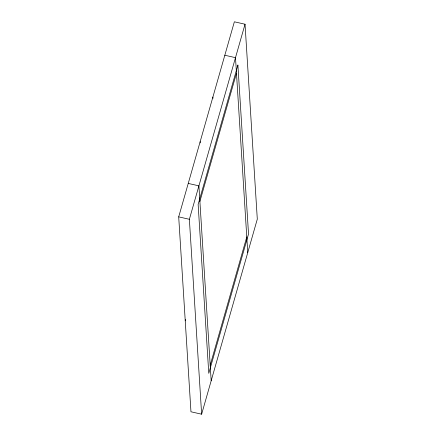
<?xml version="1.0" encoding="UTF-8"?>
<svg xmlns="http://www.w3.org/2000/svg" width="436" height="436" viewBox="0 0 436 436"><rect width="100%" height="100%" fill="white"/><g stroke="black" fill="none" stroke-linecap="round" stroke-linejoin="round"><path stroke-width="0.65" d="M178.7 216.866L234.366 21.8L245.037 24.22L257.3 219.134L201.634 414.2L190.963 411.78L178.7 216.866L189.371 219.292L201.634 414.2M189.371 219.292L245.037 24.22M199.895 201.443L236.476 73.253M185.24 320.82L185.611 319.517M210.196 365.166L246.776 236.982M224.823 55.241L235.495 57.661L247.757 252.575M188.243 183.425L198.914 185.85L211.177 380.759M212.893 97.043L212.975 98.34M200.173 141.629L200.255 142.926M237.903 65.084L198.14 204.419L208.768 373.341L248.531 234.007L237.903 65.084"/></g></svg>
